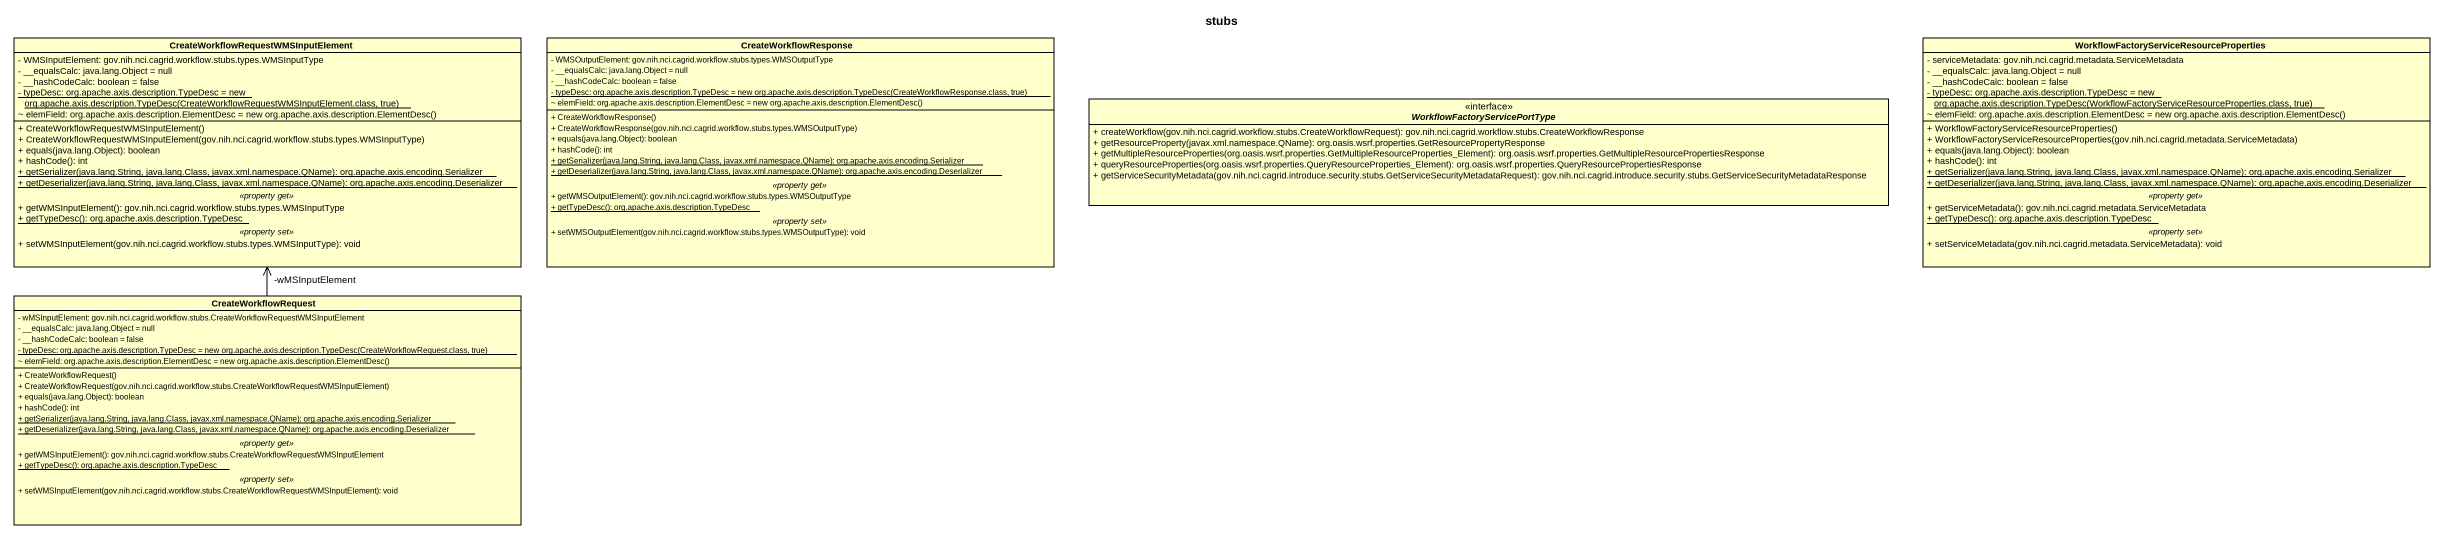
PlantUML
@startuml
title stubs
hide circle
hide empty members
skinparam classAttributeIconSize 0
class "CreateWorkflowRequestWMSInputElement" as CreateWorkflowRequestWMSInpu {
  - WMSInputElement: gov.nih.nci.cagrid.workflow.stubs.types.WMSInputType
  - __equalsCalc: java.lang.Object = null
  - __hashCodeCalc: boolean = false
  {static} {field} - typeDesc: org.apache.axis.description.TypeDesc = new org.apache.axis.description.TypeDesc(CreateWorkflowRequestWMSInputElement.class, true)
  {field} ~ elemField: org.apache.axis.description.ElementDesc = new org.apache.axis.description.ElementDesc()
  --
  + CreateWorkflowRequestWMSInputElement()
  + CreateWorkflowRequestWMSInputElement(gov.nih.nci.cagrid.workflow.stubs.types.WMSInputType)
  + equals(java.lang.Object): boolean
  + hashCode(): int
  {static} + getSerializer(java.lang.String, java.lang.Class, javax.xml.namespace.QName): org.apache.axis.encoding.Serializer
  {static} + getDeserializer(java.lang.String, java.lang.Class, javax.xml.namespace.QName): org.apache.axis.encoding.Deserializer
  .. <<property get>> ..
  + getWMSInputElement(): gov.nih.nci.cagrid.workflow.stubs.types.WMSInputType
  {static} + getTypeDesc(): org.apache.axis.description.TypeDesc
  .. <<property set>> ..
  + setWMSInputElement(gov.nih.nci.cagrid.workflow.stubs.types.WMSInputType): void
}
class CreateWorkflowResponse {
  - WMSOutputElement: gov.nih.nci.cagrid.workflow.stubs.types.WMSOutputType
  - __equalsCalc: java.lang.Object = null
  - __hashCodeCalc: boolean = false
  {static} {field} - typeDesc: org.apache.axis.description.TypeDesc = new org.apache.axis.description.TypeDesc(CreateWorkflowResponse.class, true)
  {field} ~ elemField: org.apache.axis.description.ElementDesc = new org.apache.axis.description.ElementDesc()
  --
  + CreateWorkflowResponse()
  + CreateWorkflowResponse(gov.nih.nci.cagrid.workflow.stubs.types.WMSOutputType)
  + equals(java.lang.Object): boolean
  + hashCode(): int
  {static} + getSerializer(java.lang.String, java.lang.Class, javax.xml.namespace.QName): org.apache.axis.encoding.Serializer
  {static} + getDeserializer(java.lang.String, java.lang.Class, javax.xml.namespace.QName): org.apache.axis.encoding.Deserializer
  .. <<property get>> ..
  + getWMSOutputElement(): gov.nih.nci.cagrid.workflow.stubs.types.WMSOutputType
  {static} + getTypeDesc(): org.apache.axis.description.TypeDesc
  .. <<property set>> ..
  + setWMSOutputElement(gov.nih.nci.cagrid.workflow.stubs.types.WMSOutputType): void
}
class "WorkflowFactoryServiceResourceProperties" as WorkflowFactoryServiceResour {
  - serviceMetadata: gov.nih.nci.cagrid.metadata.ServiceMetadata
  - __equalsCalc: java.lang.Object = null
  - __hashCodeCalc: boolean = false
  {static} {field} - typeDesc: org.apache.axis.description.TypeDesc = new org.apache.axis.description.TypeDesc(WorkflowFactoryServiceResourceProperties.class, true)
  {field} ~ elemField: org.apache.axis.description.ElementDesc = new org.apache.axis.description.ElementDesc()
  --
  + WorkflowFactoryServiceResourceProperties()
  + WorkflowFactoryServiceResourceProperties(gov.nih.nci.cagrid.metadata.ServiceMetadata)
  + equals(java.lang.Object): boolean
  + hashCode(): int
  {static} + getSerializer(java.lang.String, java.lang.Class, javax.xml.namespace.QName): org.apache.axis.encoding.Serializer
  {static} + getDeserializer(java.lang.String, java.lang.Class, javax.xml.namespace.QName): org.apache.axis.encoding.Deserializer
  .. <<property get>> ..
  + getServiceMetadata(): gov.nih.nci.cagrid.metadata.ServiceMetadata
  {static} + getTypeDesc(): org.apache.axis.description.TypeDesc
  .. <<property set>> ..
  + setServiceMetadata(gov.nih.nci.cagrid.metadata.ServiceMetadata): void
}
interface "WorkflowFactoryServicePortType" as WorkflowFactoryServicePortTy <<interface>> {
  + createWorkflow(gov.nih.nci.cagrid.workflow.stubs.CreateWorkflowRequest): gov.nih.nci.cagrid.workflow.stubs.CreateWorkflowResponse
  + getResourceProperty(javax.xml.namespace.QName): org.oasis.wsrf.properties.GetResourcePropertyResponse
  + getMultipleResourceProperties(org.oasis.wsrf.properties.GetMultipleResourceProperties_Element): org.oasis.wsrf.properties.GetMultipleResourcePropertiesResponse
  + queryResourceProperties(org.oasis.wsrf.properties.QueryResourceProperties_Element): org.oasis.wsrf.properties.QueryResourcePropertiesResponse
  + getServiceSecurityMetadata(gov.nih.nci.cagrid.introduce.security.stubs.GetServiceSecurityMetadataRequest): gov.nih.nci.cagrid.introduce.security.stubs.GetServiceSecurityMetadataResponse
}
class CreateWorkflowRequest {
  - wMSInputElement: gov.nih.nci.cagrid.workflow.stubs.CreateWorkflowRequestWMSInputElement
  - __equalsCalc: java.lang.Object = null
  - __hashCodeCalc: boolean = false
  {static} {field} - typeDesc: org.apache.axis.description.TypeDesc = new org.apache.axis.description.TypeDesc(CreateWorkflowRequest.class, true)
  {field} ~ elemField: org.apache.axis.description.ElementDesc = new org.apache.axis.description.ElementDesc()
  --
  + CreateWorkflowRequest()
  + CreateWorkflowRequest(gov.nih.nci.cagrid.workflow.stubs.CreateWorkflowRequestWMSInputElement)
  + equals(java.lang.Object): boolean
  + hashCode(): int
  {static} + getSerializer(java.lang.String, java.lang.Class, javax.xml.namespace.QName): org.apache.axis.encoding.Serializer
  {static} + getDeserializer(java.lang.String, java.lang.Class, javax.xml.namespace.QName): org.apache.axis.encoding.Deserializer
  .. <<property get>> ..
  + getWMSInputElement(): gov.nih.nci.cagrid.workflow.stubs.CreateWorkflowRequestWMSInputElement
  {static} + getTypeDesc(): org.apache.axis.description.TypeDesc
  .. <<property set>> ..
  + setWMSInputElement(gov.nih.nci.cagrid.workflow.stubs.CreateWorkflowRequestWMSInputElement): void
}
CreateWorkflowRequest -up-> "-wMSInputElement" CreateWorkflowRequestWMSInpu
@enduml
